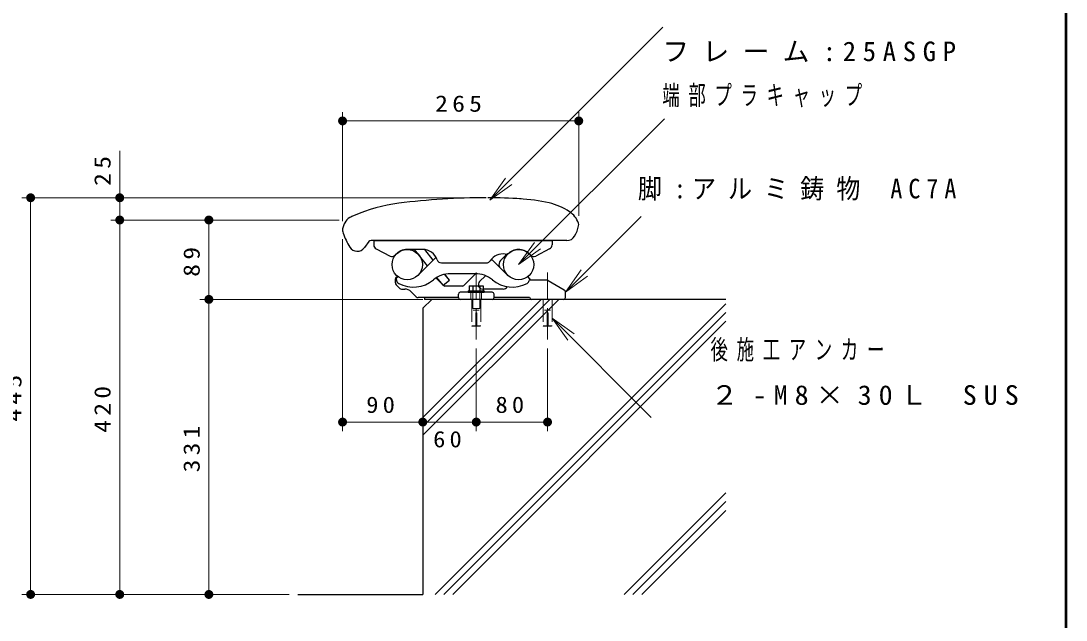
# Model space of a CAD drawing. Units: millimetres on the paper, scale 1:10. Extents: x -508 to 0, y 0 to 257.
# Drawn here: x -117.3 to 0, y 75.2 to 142.4 of the extents above; entities that cross this region are included whole.
import ezdxf

# ---------------------------------------------------------------- set-up
doc = ezdxf.new("R2010")
doc.units = ezdxf.units.MM
for name, pattern in [('USER1', [4.5, 2.5, -2]), ('USER2', [6, 3, -1, 1, -1]), ('USER3', [8, 3, -1, 1, -1, 1, -1])]:
    doc.linetypes.add(name, pattern=pattern)
doc.layers.add('LY_1', color=4, linetype='Continuous', lineweight=25)
doc.layers.add('LY_3', color=7, linetype='Continuous', lineweight=13)
doc.styles.add('ＭＳ ゴシック', font='')
doc.styles.get('ＭＳ ゴシック').set_extended_font_data('MS Gothic')

# ---------------------------------------------------------------- blocks, each defined once
blk = doc.blocks.new('open_arrow')
at = {"color": 0, "linetype": 'Continuous', "lineweight": -2}
blk.add_lwpolyline([(7.5, 1.25), (0, 0), (7.5, -1.25)], dxfattribs=at)
blk = doc.blocks.new('filled_dot')
at = {"color": 0, "linetype": 'Continuous', "lineweight": -2, "const_width": 1.25}
blk.add_lwpolyline([(-0.625, 0, 1), (0.625, 0, 1)], format="xyb", close=True, dxfattribs=at)

msp = doc.modelspace()

# ---------------------------------------------------------------- linework, layer by layer
at = {"layer": 'LY_1', "color": 7, "lineweight": 13}
for p, q in [((-64.659, 122.297), (-45.255, 141.701)), ((-81.183, 119.947), (-81.183, 132.199)), ((-61.432, 115.078), (-45.06, 131.451)), ((-54.682, 120.545), (-54.682, 132.199)), ((-81.183, 131.199), (-54.682, 131.199)), ((-106.183, 120.083), (-106.183, 127.832)), ((-107.183, 122.578), (-117.183, 122.578)), ((-116.183, 78.078), (-116.183, 122.578)), ((-65.856, 122.578), (-107.183, 122.578)), ((-97.183, 120.083), (-107.183, 120.083)), ((-106.183, 78.078), (-106.183, 120.083)), ((-81.548, 120.083), (-97.183, 120.083)), ((-96.183, 111.178), (-96.183, 120.083)), ((-56.183, 112.001), (-47.697, 120.487)), ((-81.183, 117.947), (-81.183, 96.413)), ((-72.182, 111.178), (-97.183, 111.178)), ((-96.183, 78.078), (-96.183, 111.178)), ((-72.182, 97.91), (-58.914, 111.178)), ((-72.182, 95.93), (-56.934, 111.178)), ((-72.182, 96.92), (-57.924, 111.178)), ((-70.801, 78.078), (-38.183, 110.697)), ((-69.811, 78.078), (-38.183, 109.707)), ((-57.682, 109.074), (-46.54, 97.932)), ((-68.821, 78.078), (-38.183, 108.717)), ((-66.182, 105.678), (-66.182, 96.413)), ((-66.182, 105.678), (-66.182, 96.413)), ((-58.182, 105.678), (-58.182, 96.413)), ((-72.182, 97.413), (-81.183, 97.413)), ((-72.182, 97.413), (-66.182, 97.413)), ((-58.182, 97.413), (-66.182, 97.413)), ((-49.588, 78.078), (-38.183, 89.483)), ((-48.598, 78.078), (-38.183, 88.494)), ((-47.608, 78.078), (-38.183, 87.504)), ((-87.183, 78.078), (-117.183, 78.078)), ((-87.183, 78.078), (-107.183, 78.078))]:
    msp.add_line(p, q, dxfattribs=at)
at = {"layer": 'LY_1'}
for p, q in [((-78.226, 117.658), (-78.731, 116.981)), ((-56.007, 117.778), (-77.986, 117.778)), ((-69.192, 113.336), (-69.607, 113.852)), ((-69.893, 112.771), (-70.595, 113.643)), ((-71.977, 111.378), (-71.977, 111.178))]:
    msp.add_line(p, q, dxfattribs=at)
at = {"layer": 'LY_1', "color": 131}
for p, q in [((-77.682, 117.778), (-77.682, 117.282)), ((-77.682, 117.778), (-57.682, 117.778)), ((-57.682, 117.778), (-57.682, 117.282)), ((-77.412, 116.838), (-75.859, 116.034)), ((-72.182, 116.778), (-73.932, 116.778)), ((-57.953, 116.838), (-59.505, 116.034)), ((-70.097, 115.278), (-65.026, 115.278))]:
    msp.add_line(p, q, dxfattribs=at)
at = {"layer": 'LY_1', "color": 7}
for p, q in [((-71.651, 114.955), (-73.119, 116.778)), ((-71.011, 115.596), (-71.963, 116.778)), ((-72.73, 113.876), (-70.841, 115.765)), ((-62.635, 113.876), (-64.459, 115.701)), ((-69.192, 113.336), (-69.717, 113.988)), ((-66.293, 114.058), (-69.072, 114.058)), ((-75.182, 113.491), (-74.984, 113.743)), ((-75.182, 113.492), (-75.134, 113.296)), ((-69.893, 112.771), (-70.595, 113.643)), ((-69.893, 112.771), (-69.192, 113.336)), ((-60.183, 113.492), (-60.381, 113.743)), ((-60.182, 113.492), (-60.231, 113.296)), ((-71.182, 111.178), (-72.182, 110.178)), ((-38.183, 111.178), (-71.182, 111.178)), ((-72.182, 110.178), (-72.182, 78.078)), ((-86.183, 78.078), (-72.182, 78.078))]:
    msp.add_line(p, q, dxfattribs=at)
at = {"layer": 'LY_1', "color": 140}
for p, q in [((-63.448, 115.538), (-62.709, 116.277)), ((-67.592, 112.737), (-66.271, 114.058)), ((-65.804, 113.182), (-65.153, 113.833)), ((-75.258, 113.028), (-75.258, 113.486)), ((-75.17, 112.816), (-74.77, 112.416)), ((-70.7, 113.578), (-69.859, 112.737)), ((-67.734, 112.678), (-69.717, 112.678)), ((-58.263, 113.328), (-60.223, 113.328)), ((-58.113, 113.288), (-56.333, 112.261)), ((-74.558, 112.328), (-74.193, 112.328)), ((-73.486, 112.035), (-72.917, 111.466)), ((-68.182, 111.378), (-68.182, 111.778)), ((-64.382, 111.978), (-67.982, 111.978)), ((-63.147, 112.328), (-65.45, 112.328)), ((-64.182, 111.378), (-64.182, 111.778)), ((-56.183, 111.378), (-56.183, 112.001)), ((-68.188, 111.378), (-72.705, 111.378)), ((-64.382, 111.178), (-71.977, 111.178)), ((-60.206, 111.378), (-64.182, 111.378)), ((-56.383, 111.178), (-59.982, 111.178))]:
    msp.add_line(p, q, dxfattribs=at)
at = {"layer": 'LY_1', "color": 7, "linetype": 'USER2', "lineweight": 13}
for p, q in [((-66.182, 114.188), (-66.182, 106.678)), ((-58.182, 114.188), (-58.182, 106.678))]:
    msp.add_line(p, q, dxfattribs=at)
at = {"layer": 'LY_1', "color": 2}
for p, q in [((-66.973, 112.688), (-65.393, 112.688)), ((-66.972, 112.688), (-66.972, 112.138)), ((-66.577, 112.688), (-66.577, 112.138)), ((-65.787, 112.688), (-65.787, 112.138)), ((-65.392, 112.688), (-65.392, 112.138)), ((-67.083, 112.138), (-65.283, 112.138)), ((-67.082, 112.138), (-67.082, 111.978)), ((-67.082, 111.978), (-65.282, 111.978)), ((-65.282, 112.138), (-65.282, 111.978))]:
    msp.add_line(p, q, dxfattribs=at)
at = {"layer": 'LY_1', "color": 140, "linetype": 'USER1', "lineweight": 13}
msp.add_line((-66.782, 111.978), (-66.782, 111.178), dxfattribs=at)
at = {"layer": 'LY_1', "color": 2, "linetype": 'USER1', "lineweight": 13}
for p, q in [((-66.582, 112.138), (-66.582, 110.138)), ((-65.782, 112.138), (-65.782, 110.138)), ((-66.682, 111.178), (-65.682, 111.178)), ((-66.682, 111.178), (-66.682, 108.228)), ((-65.682, 111.178), (-65.682, 108.228)), ((-58.682, 111.178), (-57.682, 111.178)), ((-58.682, 111.178), (-58.682, 108.228)), ((-57.682, 111.178), (-57.682, 108.228)), ((-66.582, 110.138), (-65.782, 110.138)), ((-66.232, 109.678), (-66.232, 108.178)), ((-66.232, 109.678), (-66.132, 109.678)), ((-66.132, 109.678), (-66.132, 108.178)), ((-58.232, 109.678), (-58.232, 108.178)), ((-58.232, 109.678), (-58.132, 109.678)), ((-58.132, 109.678), (-58.132, 108.178)), ((-66.632, 108.178), (-66.682, 108.228)), ((-66.682, 108.228), (-66.232, 108.228)), ((-66.632, 108.178), (-66.232, 108.178)), ((-65.682, 108.228), (-66.132, 108.228)), ((-65.732, 108.178), (-66.132, 108.178)), ((-65.732, 108.178), (-65.682, 108.228)), ((-58.632, 108.178), (-58.682, 108.228)), ((-58.682, 108.228), (-58.232, 108.228)), ((-58.632, 108.178), (-58.232, 108.178)), ((-57.682, 108.228), (-58.132, 108.228)), ((-57.732, 108.178), (-58.132, 108.178)), ((-57.732, 108.178), (-57.682, 108.228))]:
    msp.add_line(p, q, dxfattribs=at)
at = {"layer": 'LY_1', "color": 7, "linetype": 'USER1', "lineweight": 13}
msp.add_line((-65.582, 111.978), (-65.582, 111.178), dxfattribs=at)
at = {"layer": 'LY_1', "color": 7, "linetype": 'USER3', "lineweight": 13}
for p, q in [((-66.515, 109.978), (-65.85, 109.978)), ((-58.515, 109.978), (-57.85, 109.978))]:
    msp.add_line(p, q, dxfattribs=at)
at = {"layer": 'LY_1', "color": 7}
for centre in [(-73.932, 115.078), (-61.432, 115.078)]:
    msp.add_circle(centre, 1.7, dxfattribs=at)
at = {"layer": 'LY_1'}
for centre, radius, start, end in [((-72.631, 104.026), 18.079, 97.11211, 113.86996), ((-65.02, 43.026), 79.553, 90.03074, 97.11211), ((-64.856, 63.707), 58.871, 86.38793, 90.03074), ((-62.676, 101.002), 21.502, 77.48298, 86.38793), ((-59.508, 115.274), 6.882, 56.45667, 77.48298), ((-57.104, 118.9), 2.532, 19.38338, 56.45667), ((-76.39, 117.637), 5.02, 154.93469, 160.38069), ((-79.773, 119.219), 1.285, 117.13695, 154.93469), ((-76.707, 113.237), 8.007, 113.86996, 117.13695), ((-55.271, 119.545), 0.588, 347.46878, 19.38338), ((-80.065, 118.947), 1.118, 160.38069, 183.71566), ((-80.182, 118.939), 1, 183.71566, 199.35144), ((-73.575, 121.26), 8.003, 199.35144, 211.71387), ((-58.606, 120.287), 4.005, 329.86872, 347.46878), ((-77.986, 117.478), 0.3, 90, 143.3), ((-56.007, 118.778), 1, 270, 329.86872), ((-79.532, 117.578), 1, 211.71387, 323.3)]:
    msp.add_arc(centre, radius, start, end, dxfattribs=at)
at = {"layer": 'LY_1', "color": 131}
for centre, radius, start, end in [((-77.182, 117.282), 0.5, 180, 242.62388), ((-58.182, 117.282), 0.5, 297.37612, 0), ((-75.63, 116.478), 0.5, 242.62388, 320.47886), ((-73.932, 115.078), 1.7, 90.00006, 140.47887), ((-72.182, 115.078), 1.7, 18.553, 90.00005), ((-63.182, 114.578), 1.7, 81.51153, 146.94426), ((-62.858, 116.754), 0.5, 261.51171, 310.37904), ((-61.432, 115.078), 1.7, 39.52114, 130.37918), ((-59.735, 116.478), 0.5, 219.52113, 297.37612), ((-70.097, 115.778), 0.5, 198.55272, 270), ((-65.026, 115.778), 0.5, 270, 326.94406)]:
    msp.add_arc(centre, radius, start, end, dxfattribs=at)
at = {"layer": 'LY_1', "color": 7}
for centre, radius, start, end in [((-70.134, 115.058), 1, 123.69821, 135.00003), ((-69.072, 111.058), 3, 90.00002, 129.71514), ((-66.293, 111.058), 3, 50.28485, 90.00002), ((-74.649, 113.417), 0.5, 194.03618, 241.68465), ((-73.226, 116.058), 3.5, 241.68463, 309.71514), ((-62.139, 116.058), 3.5, 230.28487, 298.31532), ((-60.716, 113.417), 0.5, 298.31531, 345.96377)]:
    msp.add_arc(centre, radius, start, end, dxfattribs=at)
at = {"layer": 'LY_1', "color": 140}
for centre, radius, start, end in [((-62.988, 115.078), 0.65, 134.99999, 202.37969), ((-75.058, 113.486), 0.2, 82.02284, 180), ((-74.958, 113.028), 0.3, 180, 225), ((-69.717, 112.878), 0.2, 225, 270), ((-67.734, 112.878), 0.2, 270, 315), ((-65.45, 112.828), 0.5, 135, 270), ((-63.147, 112.828), 0.5, 270, 333.28035), ((-58.263, 113.028), 0.3, 60.01835, 90), ((-74.558, 112.628), 0.3, 225, 270), ((-74.193, 111.328), 1, 45, 90), ((-72.705, 111.678), 0.3, 225, 270), ((-67.982, 111.778), 0.2, 90, 180), ((-64.382, 111.778), 0.2, 0, 90), ((-56.483, 112.001), 0.3, 0, 60.01835), ((-67.982, 111.378), 0.2, 180, 270), ((-64.382, 111.378), 0.2, 270, 0), ((-59.982, 111.378), 0.2, 180, 270), ((-56.383, 111.378), 0.2, 270, 0)]:
    msp.add_arc(centre, radius, start, end, dxfattribs=at)
at = {"layer": 'LY_3', "lineweight": 50}
msp.add_line((0, 0), (0, 257), dxfattribs=at)

# ---------------------------------------------------------------- block references
at = {"layer": 'LY_1', "color": 7, "lineweight": 13, "xscale": 0.4, "yscale": 0.4}
for p in [(-81.183, 131.199), (-81.183, 97.413), (-66.182, 97.413)]:
    msp.add_blockref('filled_dot', p, dxfattribs=at)
for name, p, rotation in [('filled_dot', (-54.682, 131.199), 180), ('open_arrow', (-64.659, 122.297), 45), ('filled_dot', (-116.183, 122.578), 270), ('filled_dot', (-106.183, 122.578), 270), ('filled_dot', (-106.183, 120.083), 270), ('filled_dot', (-106.183, 120.083), 90), ('filled_dot', (-96.183, 120.083), 270), ('open_arrow', (-61.432, 115.078), 45), ('open_arrow', (-56.183, 112.001), 45), ('filled_dot', (-96.183, 111.178), 270), ('filled_dot', (-96.183, 111.178), 90), ('open_arrow', (-57.682, 109.074), 315), ('filled_dot', (-72.182, 97.413), 180), ('filled_dot', (-66.182, 97.413), 180), ('filled_dot', (-58.182, 97.413), 180), ('filled_dot', (-116.183, 78.078), 90), ('filled_dot', (-106.183, 78.078), 90), ('filled_dot', (-96.183, 78.078), 90)]:
    msp.add_blockref(name, p, dxfattribs=dict(at, rotation=rotation))

# ---------------------------------------------------------------- texts
at = {"layer": 'LY_1', "color": 7, "style": 'ＭＳ ゴシック'}
for s, insert, char_height, attachment_point in [('\\T1.5;フレーム:25ASGP', (-45.303, 138.951), 2.199, 4), ('\\T1.5;\\W0.65;端部プラキャップ', (-45.303, 133.951), 2.199, 4), ('\\T1.33;\\W1.15;265', (-67.933, 132.199), 1.833, 8), ('\\T1.5;\\W0.9;脚:アルミ鋳物\\~AC7A', (-48.05, 123.487), 2.199, 4), ('\\T1.5;\\W0.65;後施工アンカー', (-39.893, 105.432), 2.199, 4), ('\\T1.5;\\W1.05;２-M8×30Ｌ\\~SUS', (-39.893, 100.432), 2.199, 4), ('\\T1.34;\\W1.1;90', (-76.683, 98.413), 1.833, 8), ('\\T1.34;\\W1.1;80', (-62.182, 98.413), 1.833, 8), ('\\T1.34;\\W1.1;60', (-69.182, 96.413), 1.833, 2)]:
    msp.add_mtext(s, dxfattribs=dict(at, insert=insert, char_height=char_height, attachment_point=attachment_point))
at = {"layer": 'LY_1', "color": 7, "char_height": 1.833, "attachment_point": 8, "rotation": 90, "style": 'ＭＳ ゴシック'}
for s, insert in [('\\T1.34;\\W1.15;25', (-107.183, 125.832)), ('\\T1.34;\\W1.15;89', (-97.183, 115.631)), ('\\T1.33;\\W1.15;445', (-117.183, 100.328)), ('\\T1.33;\\W1.15;420', (-107.183, 99.081)), ('\\T1.33;\\W1.15;331', (-97.183, 94.628))]:
    msp.add_mtext(s, dxfattribs=dict(at, insert=insert))

doc.saveas('drawing.dxf')
